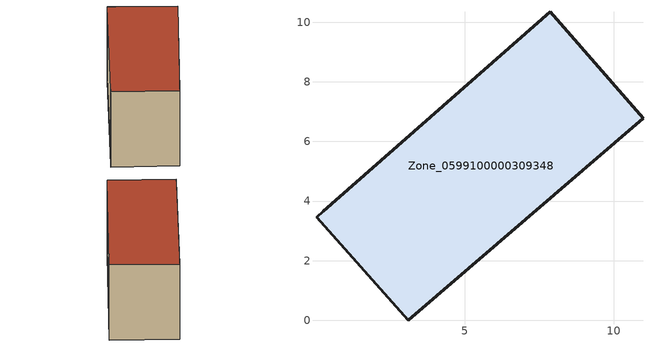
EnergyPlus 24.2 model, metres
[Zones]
Zone_0599100000309348
 floor ground (C_G): 0.03,3.46 0.25,3.65 7.86,10.35 10.98,6.78 3.1,0 z0
 wall outside (C_F): 10.98,6.78 7.86,10.35 0.25,3.65 0.03,3.46 3.1,0 10.98,6.78 z0:6.07
 roof outside (C_R): 0.25,3.65 0.03,3.46 3.1,0 10.98,6.78 7.86,10.35 z6.07
[BUILDING]
Pand.0599100000309348: North Axis=0; Terrain=City; Loads Convergence Tolerance Value=0.04; Temperature Convergence Tolerance Value=0.4; Solar Distribution=FullExterior; Maximum Number of Warmup Days=25; Minimum Number of Warmup Days=1
[Site:Location]
Rotterdam.The.Hague.AP_ZH_NLD Design_Conditions: Latitude=51.96; Longitude=4.45; Time Zone=1; Elevation=-4.5
[SITE:GROUNDTEMPERATURE:BUILDINGSURFACE]
18, 18, 18, 18, 18, 18, 18, 18, 18, 18, 18, 18
[MATERIAL] Thermal Absorptance=0.9; Solar Absorptance=0.7; Visible Absorptance=0.7
Name | Roughness | Thickness | Conductivity | Density | Specific Heat
G.TI.1946 | MediumSmooth | 0.15 | 1 | 540 | 1210
F.TI.1946 | Rough | 0.3 | 0.857143 | 1920 | 840
R.TI.1946 | MediumRough | 0.2 | 0.1 | 1500 | 1000
[CONSTRUCTION]
C_G: G.TI.1946
C_F: F.TI.1946
C_R: R.TI.1946
[ZONE]
Zone_0599100000309348: Type=1; Multiplier=1; Ceiling Height=Autocalculate; Volume=Autocalculate; Floor Area=autocalculate; Part of Total Floor Area=Yes
[ZONEINFILTRATION:DESIGNFLOWRATE]
Infil_Zone_0599100000309348: Zone or ZoneList or Space or SpaceList=Zone_0599100000309348; Schedule=AlwaysOn; Design Flow Rate Calculation Method=Flow/Area; Flow Rate per Floor Area=0.003; Constant Term Coefficient=1; Temperature Term Coefficient=0; Velocity Term Coefficient=0; Velocity Squared Term Coefficient=0
[HVACTEMPLATE:ZONE:IDEALLOADSAIRSYSTEM]
Zone_0599100000309348: Maximum Heating Supply Air Temperature=50; Minimum Cooling Supply Air Temperature=13; Maximum Heating Supply Air Humidity Ratio=0.0156; Minimum Cooling Supply Air Humidity Ratio=0.0077; Heating Limit=NoLimit; Cooling Limit=NoLimit; Dehumidification Control Type=ConstantSensibleHeatRatio; Cooling Sensible Heat Ratio=0.7; Dehumidification Setpoint=60; Humidification Control Type=None; Humidification Setpoint=30; Outdoor Air Method=None; Outdoor Air Flow Rate per Person=0.00944; Outdoor Air Flow Rate per Zone Floor Area=0; Outdoor Air Flow Rate per Zone=0; Demand Controlled Ventilation Type=None; Outdoor Air Economizer Type=NoEconomizer; Heat Recovery Type=None; Sensible Heat Recovery Effectiveness=0.7; Latent Heat Recovery Effectiveness=0.65
[ZONECONTROL:THERMOSTAT]
ThermostatControl_Zone_0599100000309348: Zone or ZoneList=Zone_0599100000309348; Control Type Schedule=DualSetpointControlType; Control 1=Thermostat_Zone_0599100000309348; Temperature Difference Between Cutout And Setpoint=0
[THERMOSTATSETPOINT:DUALSETPOINT]
Thermostat_Zone_0599100000309348: Heating Setpoint Temperature Schedule=HeatingSetpoint_Zone_0599100000309348; Cooling Setpoint Temperature Schedule=CoolingSetpoint_Zone_0599100000309348
[SCHEDULE:COMPACT]
HeatingSetpoint_Zone_0599100000309348: Through: 12/31, For: AllDays, Until: 24:00, 21
CoolingSetpoint_Zone_0599100000309348: Through: 12/31, For: AllDays, Until: 24:00, 24
DualSetpointControlType: Through: 12/31, For: AllDays, Until: 24:00, 4
AlwaysOn: Through: 12/31, For: AllDays, Until: 24:00, 1
